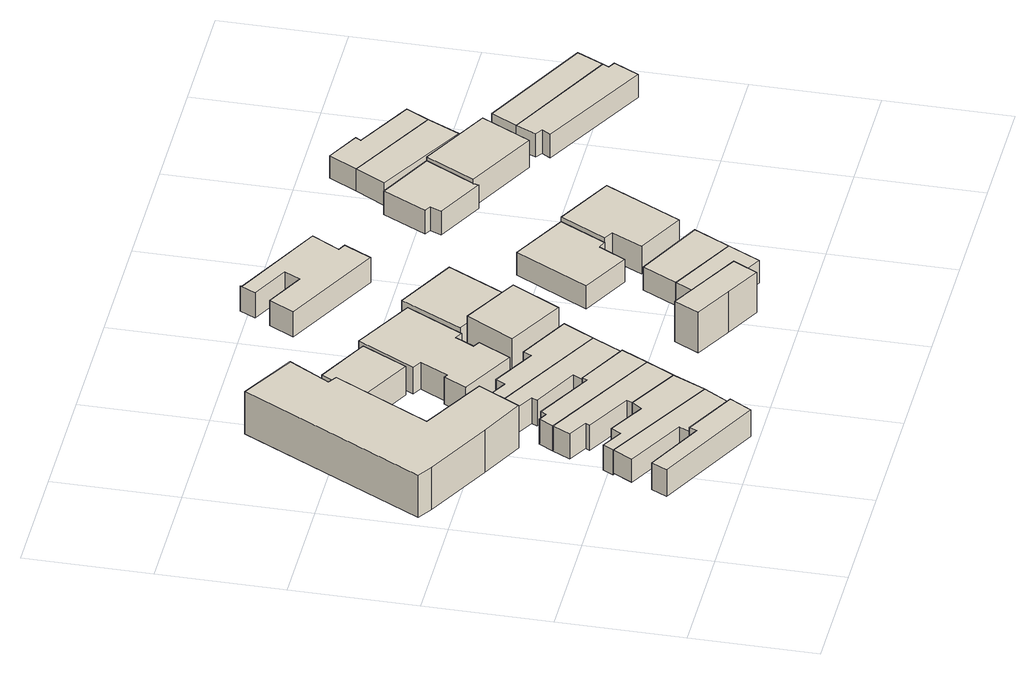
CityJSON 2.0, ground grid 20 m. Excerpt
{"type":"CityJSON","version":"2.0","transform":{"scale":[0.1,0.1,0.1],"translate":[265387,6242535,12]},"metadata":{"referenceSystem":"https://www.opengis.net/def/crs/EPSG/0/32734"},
"CityObjects":{
"building1":{"type":"Building","attributes":{"address":"Cecil Road Salt River Cape Town","building":"house","building:levels":1,"building_height":4.1,"roof_height":19.43,"ground_height":15.33,"plus_code":"4FRW3F96+CR8"},"geometry":[{"type":"Solid","lod":"1","boundaries":[[[[0,1,2,3]],[[1,4,5,2]],[[4,6,7,5]],[[6,8,9,7]],[[8,10,11,9]],[[10,0,3,11]],[[3,2,5,7,9,11]],[[10,8,6,4,1,0]]]]}]},
"building2":{"type":"Building","attributes":{"address":"56 Cecil Road Salt River Cape Town","building":"house","building:levels":1,"building_height":4.1,"roof_height":18.68,"ground_height":14.58,"plus_code":"4FRW3F96+CRM"},"geometry":[{"type":"Solid","lod":"1","boundaries":[[[[1,12,13,14]],[[12,15,16,13]],[[15,17,18,16]],[[17,19,20,18]],[[19,4,21,20]],[[4,1,14,21]],[[14,13,16,18,20,21]],[[4,19,17,15,12,1]]]]}]},
"building3":{"type":"Building","attributes":{"address":"41 Coleridge Road Salt River Cape Town","building":"commercial","building:levels":2,"building_height":6.9,"roof_height":20.69,"ground_height":13.79,"plus_code":"4FRW3F96+HQP"},"geometry":[{"type":"Solid","lod":"1","boundaries":[[[[22,23,24,25]],[[23,26,27,24]],[[26,28,29,27]],[[28,30,31,29]],[[30,32,33,31]],[[32,34,35,33]],[[34,36,37,35]],[[36,38,39,37]],[[38,40,41,39]],[[40,22,25,41]],[[25,24,27,29,31,33,35,37,39,41]],[[40,38,36,34,32,30,28,26,23,22]]]]}]},
"building4":{"type":"Building","attributes":{"address":"54 Cecil Road Salt River Cape Town","building":"house","building:levels":1,"building_height":4.1,"roof_height":18.68,"ground_height":14.58,"plus_code":"4FRW3F96+CRX"},"geometry":[{"type":"Solid","lod":"1","boundaries":[[[[42,43,44,13]],[[43,45,46,44]],[[45,47,48,46]],[[47,49,50,48]],[[49,51,52,50]],[[51,53,54,52]],[[53,55,16,54]],[[55,42,13,16]],[[13,44,46,48,50,52,54,16]],[[55,53,51,49,47,45,43,42]]]]}]},
"building5":{"type":"Building","attributes":{"address":"Cecil Road Salt River Cape Town","building":"house","building:levels":1,"building_height":4.1,"roof_height":18.68,"ground_height":14.58,"plus_code":"4FRW3F96+FV6"},"geometry":[{"type":"Solid","lod":"1","boundaries":[[[[56,57,58,59]],[[57,60,61,58]],[[60,62,63,61]],[[62,64,65,63]],[[64,66,67,65]],[[66,45,46,67]],[[45,43,44,46]],[[43,56,59,44]],[[59,58,61,63,65,67,46,44]],[[43,45,66,64,62,60,57,56]]]]}]},
"building6":{"type":"Building","attributes":{"address":"Cecil Road Salt River Cape Town","building":"house","building:levels":1,"building_height":4.1,"roof_height":18.68,"ground_height":14.58,"plus_code":"4FRW3F96+FVF"},"geometry":[{"type":"Solid","lod":"1","boundaries":[[[[56,68,69,59]],[[68,70,71,69]],[[70,72,73,71]],[[72,74,75,73]],[[74,76,77,75]],[[76,78,79,77]],[[78,57,58,79]],[[57,56,59,58]],[[59,69,71,73,75,77,79,58]],[[57,78,76,74,72,70,68,56]]]]}]},
"building7":{"type":"Building","attributes":{"address":"48 Cecil Road Salt River Cape Town","building":"house","building:levels":1,"building_height":4.1,"roof_height":18.35,"ground_height":14.25,"plus_code":"4FRW3F96+FVW"},"geometry":[{"type":"Solid","lod":"1","boundaries":[[[[80,81,82,83]],[[81,84,85,82]],[[84,86,87,85]],[[86,88,89,87]],[[88,90,91,89]],[[90,92,93,91]],[[92,94,95,93]],[[94,80,83,95]],[[83,82,85,87,89,91,93,95]],[[94,92,90,88,86,84,81,80]]]]}]},
"building8":{"type":"Building","attributes":{"address":"46 Cecil Road Salt River Cape Town","building":"house","building:levels":1,"building_height":4.1,"roof_height":18.35,"ground_height":14.25,"plus_code":"4FRW3F96+GV9"},"geometry":[{"type":"Solid","lod":"1","boundaries":[[[[96,97,98,82]],[[97,99,100,98]],[[99,101,102,100]],[[101,103,104,102]],[[103,105,106,104]],[[105,107,108,106]],[[107,109,85,108]],[[109,96,82,85]],[[82,98,100,102,104,106,108,85]],[[109,107,105,103,101,99,97,96]]]]}]},
"building9":{"type":"Building","attributes":{"address":"Pope Street Salt River Cape Town","building":"house","building:levels":1,"building_height":4.1,"roof_height":17.89,"ground_height":13.79,"plus_code":"4FRW3F96+JV2"},"geometry":[{"type":"Solid","lod":"1","boundaries":[[[[110,111,112,113]],[[111,114,115,112]],[[114,116,117,115]],[[116,110,113,117]],[[113,112,115,117]],[[116,114,111,110]]]]}]},
"building10":{"type":"Building","attributes":{"address":"28 Pope Street Salt River Cape Town","building":"house","building:levels":1,"building_height":4.1,"roof_height":17.5,"ground_height":13.4,"plus_code":"4FRW3F96+HV9"},"geometry":[{"type":"Solid","lod":"1","boundaries":[[[[118,119,120,121]],[[119,122,123,120]],[[122,124,125,123]],[[124,126,127,125]],[[126,128,129,127]],[[128,130,131,129]],[[130,132,133,131]],[[132,134,135,133]],[[134,136,137,135]],[[136,138,139,137]],[[138,140,141,139]],[[140,118,121,141]],[[121,120,123,125,127,129,131,133,135,137,139,141]],[[140,138,136,134,132,130,128,126,124,122,119,118]]]]}]},
"building11":{"type":"Building","attributes":{"address":"44 Cecil Road Salt River Cape Town","building":"house","building:levels":2,"building_height":6.9,"roof_height":20.3,"ground_height":13.4,"plus_code":"4FRW3F96+GWM"},"geometry":[{"type":"Solid","lod":"1","boundaries":[[[[142,143,144,145]],[[143,146,147,144]],[[146,148,149,147]],[[148,142,145,149]],[[145,144,147,149]],[[148,146,143,142]]]]}]},
"building12":{"type":"Building","attributes":{"address":"59 Cecil Road Salt River Cape Town","building":"house","building:levels":2,"building_height":6.9,"roof_height":21.15,"ground_height":14.25,"plus_code":"4FRW3F96+CXF"},"geometry":[{"type":"Solid","lod":"1","boundaries":[[[[150,151,152,153]],[[151,154,155,152]],[[154,156,157,155]],[[156,158,159,157]],[[158,160,161,159]],[[160,150,153,161]],[[153,152,155,157,159,161]],[[160,158,156,154,151,150]]]]}]},
"building13":{"type":"Building","attributes":{"address":"30 Pope Street Salt River Cape Town","building":"house","building:levels":1,"building_height":4.1,"roof_height":17.5,"ground_height":13.4,"plus_code":"4FRW3F96+HX6"},"geometry":[{"type":"Solid","lod":"1","boundaries":[[[[162,163,164,165]],[[163,166,167,164]],[[166,168,169,167]],[[168,162,165,169]],[[165,164,167,169]],[[168,166,163,162]]]]}]},
"building14":{"type":"Building","attributes":{"address":"57 Cecil Road Salt River Cape Town","building":"house","building:levels":1,"building_height":4.1,"roof_height":18.03,"ground_height":13.93,"plus_code":"4FRW3F97+C2J"},"geometry":[{"type":"Solid","lod":"1","boundaries":[[[[170,150,171,172]],[[150,160,173,171]],[[160,174,175,173]],[[174,176,177,175]],[[176,170,172,177]],[[172,171,173,175,177]],[[176,174,160,150,170]]]]}]},
"building15":{"type":"Building","attributes":{"address":"55 Cecil Road Salt River Cape Town","building":"house","building:levels":1,"building_height":4.1,"roof_height":18.03,"ground_height":13.93,"plus_code":"4FRW3F97+C2W"},"geometry":[{"type":"Solid","lod":"1","boundaries":[[[[170,176,177,172]],[[176,178,179,177]],[[178,180,181,179]],[[180,170,172,181]],[[172,177,179,181]],[[180,178,176,170]]]]}]},
"building16":{"type":"Building","attributes":{"address":"40 Cecil Road Salt River Cape Town","building":"house","building:levels":1,"building_height":4.1,"roof_height":16.75,"ground_height":12.65,"plus_code":"4FRW3F96+JXV"},"geometry":[{"type":"Solid","lod":"1","boundaries":[[[[182,183,184,185]],[[183,186,187,184]],[[186,188,189,187]],[[188,190,191,189]],[[190,192,193,191]],[[192,194,195,193]],[[194,196,197,195]],[[196,198,199,197]],[[198,200,201,199]],[[200,202,203,201]],[[202,182,185,203]],[[185,184,187,189,191,193,195,197,199,201,203]],[[202,200,198,196,194,192,190,188,186,183,182]]]]}]},
"building17":{"type":"Building","attributes":{"address":"36 Pope Street Salt River Cape Town","building":"house","building:levels":1,"building_height":4.1,"roof_height":17.19,"ground_height":13.09,"plus_code":"4FRW3F97+G27"},"geometry":[{"type":"Solid","lod":"1","boundaries":[[[[204,205,206,207]],[[205,208,209,206]],[[208,210,211,209]],[[210,212,213,211]],[[212,214,215,213]],[[214,204,207,215]],[[207,206,209,211,213,215]],[[214,212,210,208,205,204]]]]}]},
"building18":{"type":"Building","attributes":{"address":"38 Pope Street Salt River Cape Town","building":"house","building:levels":1,"building_height":4.1,"roof_height":18.03,"ground_height":13.93,"plus_code":"4FRW3F97+F3J"},"geometry":[{"type":"Solid","lod":"1","boundaries":[[[[205,204,216,217]],[[204,218,219,216]],[[218,220,221,219]],[[220,222,223,221]],[[222,224,225,223]],[[224,205,217,225]],[[217,216,219,221,223,225]],[[224,222,220,218,204,205]]]]}]},
"building19":{"type":"Building","attributes":{"address":"7 Pope Street Salt River Cape Town","building":"house","building:levels":1,"building_height":4.1,"roof_height":16.42,"ground_height":12.32,"plus_code":"4FRW3F97+J34"},"geometry":[{"type":"Solid","lod":"1","boundaries":[[[[226,227,228,229]],[[227,230,231,228]],[[230,232,233,231]],[[232,234,235,233]],[[234,236,237,235]],[[236,238,239,237]],[[238,226,229,239]],[[229,228,231,233,235,237,239]],[[238,236,234,232,230,227,226]]]]}]},
"building20":{"type":"Building","attributes":{"address":"Pope Street Salt River Cape Town","building":"house","building:levels":1,"building_height":4.1,"roof_height":17.09,"ground_height":12.99,"plus_code":"4FRW3F97+H4F"},"geometry":[{"type":"Solid","lod":"1","boundaries":[[[[227,226,240,241]],[[226,242,243,240]],[[242,244,245,243]],[[244,227,241,245]],[[241,240,243,245]],[[244,242,226,227]]]]}]},
"building21":{"type":"Building","attributes":{"address":"Cecil Road Salt River Cape Town","building":"house","building:levels":1,"building_height":4.1,"roof_height":16.25,"ground_height":12.15,"plus_code":"4FRW3F97+J46"},"geometry":[{"type":"Solid","lod":"1","boundaries":[[[[246,247,248,249]],[[247,250,251,248]],[[250,252,253,251]],[[252,246,249,253]],[[249,248,251,253]],[[252,250,247,246]]]]}]},
"building22":{"type":"Building","attributes":{"address":"Cecil Road Salt River Cape Town","building":"house","building:levels":1,"building_height":4.1,"roof_height":16.25,"ground_height":12.15,"plus_code":"4FRW3F97+J4M"},"geometry":[{"type":"Solid","lod":"1","boundaries":[[[[246,252,253,249]],[[252,254,255,253]],[[254,256,257,255]],[[256,258,259,257]],[[258,260,261,259]],[[260,246,249,261]],[[249,253,255,257,259,261]],[[260,258,256,254,252,246]]]]}]},
"building23":{"type":"Building","attributes":{"address":"62 Fenton Road Salt River Cape Town","building":"house","building:levels":1,"building_height":4.1,"roof_height":17.09,"ground_height":12.99,"plus_code":"4FRW3F97+G5P"},"geometry":[{"type":"Solid","lod":"1","boundaries":[[[[262,263,264,265]],[[263,266,267,264]],[[266,268,269,267]],[[268,270,271,269]],[[270,272,273,271]],[[272,274,275,273]],[[274,276,277,275]],[[276,262,265,277]],[[265,264,267,269,271,273,275,277]],[[276,274,272,270,268,266,263,262]]]]}]},
"building24":{"type":"Building","attributes":{"address":"60 Fenton Road Salt River Cape Town","building":"house","building:levels":1,"building_height":4.1,"roof_height":17.09,"ground_height":12.99,"plus_code":"4FRW3F97+H55"},"geometry":[{"type":"Solid","lod":"1","boundaries":[[[[262,276,277,265]],[[276,278,279,277]],[[278,280,281,279]],[[280,262,265,281]],[[265,277,279,281]],[[280,278,276,262]]]]}]}
},
"vertices":[
[290,7,26],[311,42,26],[311,42,74],[290,7,74],[227,86,26],[227,86,74],[222,74,26],[222,74,74],[128,122,26],[128,122,74],[115,97,26],[115,97,74],
[338,86,26],[338,86,67],[311,42,67],[158,186,26],[158,186,67],[140,154,26],[140,154,67],[236,103,26],[236,103,67],[227,86,67],
[33,432,11],[141,375,11],[141,375,87],[33,432,87],[213,339,11],[213,339,87],[250,406,11],[250,406,87],[146,463,11],[146,463,87],[229,616,11],[229,616,87],[215,625,11],[215,625,87],[254,690,11],[254,690,87],[166,740,11],[166,740,87],[9,447,11],[9,447,87],
[338,86,22],[363,138,22],[363,138,67],[282,183,22],[282,183,67],[270,167,22],[270,167,67],[211,200,22],[211,200,67],[202,184,22],[202,184,67],[168,203,22],[168,203,67],[158,186,22],
[388,183,22],[200,285,22],[200,285,67],[388,183,67],[185,257,22],[185,257,67],[216,239,22],[216,239,67],[212,232,22],[212,232,67],[286,192,22],[286,192,67],
[410,225,22],[410,225,67],[329,268,22],[329,268,67],[325,260,22],[325,260,67],[232,310,22],[232,310,67],[227,301,22],[227,301,67],[213,308,22],[213,308,67],
[410,225,18],[436,274,18],[436,274,64],[410,225,64],[252,373,18],[252,373,64],[237,348,18],[237,348,64],[268,331,18],[268,331,64],[263,322,18],[263,322,64],[337,283,18],[337,283,64],[329,268,18],[329,268,64],
[436,274,14],[463,323,14],[463,323,64],[380,367,14],[380,367,64],[373,354,14],[373,354,64],[303,392,14],[303,392,64],[294,377,14],[294,377,64],[263,394,14],[263,394,64],[252,373,14],
[354,602,7],[269,646,7],[269,646,59],[354,602,59],[231,575,7],[231,575,59],[316,530,7],[316,530,59],
[469,559,7],[371,612,7],[371,612,55],[469,559,55],[321,520,7],[321,520,55],[336,512,7],[336,512,55],[312,467,7],[312,467,55],[306,470,7],[306,470,55],[286,434,7],[286,434,55],[375,386,7],[375,386,55],[403,438,7],[403,438,55],[392,444,7],[392,444,55],[408,474,7],[408,474,55],[420,468,7],[420,468,55],
[518,411,14],[426,461,14],[426,461,83],[518,411,83],[383,384,14],[383,384,83],[475,334,14],[475,334,83],
[577,134,19],[514,168,19],[514,168,91],[577,134,91],[493,128,19],[493,128,91],[553,96,19],[553,96,91],[611,65,19],[611,65,91],[632,104,19],[632,104,91],
[530,422,14],[582,520,14],[582,520,55],[530,422,55],[485,571,14],[485,571,55],[433,473,14],[433,473,55],
[604,185,19],[577,134,60],[604,185,60],[632,104,60],[685,77,19],[685,77,60],[712,128,19],[712,128,60],
[742,185,19],[742,185,60],[633,240,19],[633,240,60],
[629,735,3],[482,810,3],[482,810,48],[629,735,48],[482,813,3],[482,813,48],[469,788,3],[469,788,48],[530,756,3],[530,756,48],[517,731,3],[517,731,48],[455,763,3],[455,763,48],[433,723,3],[433,723,48],[592,640,3],[592,640,48],[615,684,3],[615,684,48],[603,690,3],[603,690,48],
[694,310,11],[733,384,11],[733,384,52],[694,310,52],[643,432,11],[643,432,52],[580,314,11],[580,314,52],[658,273,11],[658,273,52],[681,315,11],[681,315,52],
[694,310,60],[733,384,60],[709,302,11],[709,302,60],[684,253,11],[684,253,60],[762,213,11],[762,213,60],[826,335,11],[826,335,60],
[813,532,2],[856,611,2],[856,611,44],[813,532,44],[767,657,2],[767,657,44],[731,587,2],[731,587,44],[741,582,2],[741,582,44],[733,564,2],[733,564,44],[811,524,2],[811,524,44],
[813,532,51],[856,611,51],[928,472,2],[928,472,51],[970,551,2],[970,551,51],
[817,709,2],[790,661,2],[790,661,42],[817,709,42],[936,579,2],[936,579,42],[962,631,2],[962,631,42],
[982,667,2],[982,667,42],[890,717,2],[890,717,42],[895,726,2],[895,726,42],[842,754,2],[842,754,42],
[961,499,9],[946,466,9],[946,466,51],[961,499,51],[957,459,9],[957,459,51],[949,445,9],[949,445,51],[1125,350,9],[1125,350,51],[1146,390,9],[1146,390,51],[1135,396,9],[1135,396,51],[1140,406,9],[1140,406,51],
[1161,448,9],[1161,448,51],[983,540,9],[983,540,51]
]}
